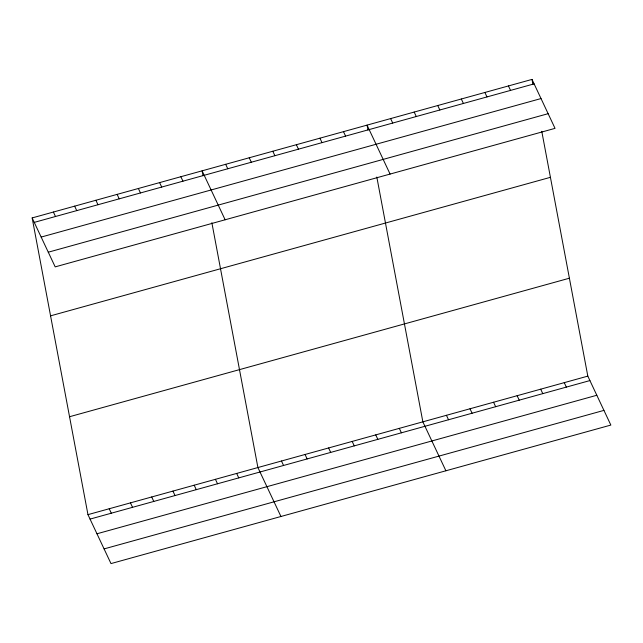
<?xml version="1.0" encoding="UTF-8"?>
<svg xmlns="http://www.w3.org/2000/svg" width="643" height="643" viewBox="0 0 643 643"><rect width="100%" height="100%" fill="white"/><g stroke="black" fill="none" stroke-linecap="round" stroke-linejoin="round"><path stroke-width="0.96" d="M32.15 217.929L532.01 79.41L555.038 128.359L55.185 266.877L32.15 217.929L87.962 514.641L110.99 563.59L610.85 425.071L587.815 376.123L541.768 131.309M34.248 222.39L534.108 83.871M41.16 237.074L541.012 98.556M48.273 252.201L548.133 113.682M50.564 315.842L550.424 177.323M69.54 416.728L569.401 278.21M87.962 514.641L587.815 376.123M90.06 519.094L589.912 380.576M96.964 533.778L596.825 395.26M104.086 548.905L603.938 410.387M508.444 85.945L510.542 90.406M484.878 92.471L486.976 96.932M461.312 99.006L463.41 103.459M437.746 105.532L439.844 109.993M564.249 382.649L566.346 387.11M414.18 112.067L416.278 116.52M540.691 389.184L542.788 393.637M390.623 118.593L392.72 123.054M517.125 395.71L519.222 400.171M390.084 174.076L367.057 125.128L367.973 130.023M493.559 402.237L495.657 406.697M343.491 131.654L345.588 136.115M469.993 408.771L472.091 413.232M319.925 138.189L322.022 142.642M446.427 415.298L448.525 419.758M296.359 144.715L298.456 149.176M445.896 470.78L422.861 421.832L376.814 177.018M272.793 151.242L274.891 155.702M399.303 428.359L401.401 432.819M249.227 157.776L251.325 162.237M375.737 434.893L377.835 439.346M225.669 164.303L227.767 168.763M352.171 441.42L354.269 445.88M225.138 219.785L202.103 170.837L203.019 175.732M328.605 447.954L330.703 452.407M180.86 176.721L182.958 181.181M305.039 454.48L307.137 458.941M159.617 182.612L161.714 187.065M281.473 461.015L283.571 465.468M138.366 188.495L140.471 192.956M280.943 516.49L257.907 467.541L211.86 222.727M117.122 194.387L119.22 198.84M236.664 473.433L238.762 477.886M95.879 200.27L97.977 204.731M215.421 479.316L217.519 483.777M74.636 206.154L76.734 210.615M194.178 485.2L196.276 489.661M53.393 212.045L55.491 216.506M172.935 491.091L175.033 495.552M151.692 496.975L153.79 501.436M130.449 502.866L132.546 507.319M109.206 508.75L111.303 513.21M532.01 79.41L532.926 84.305"/></g></svg>
